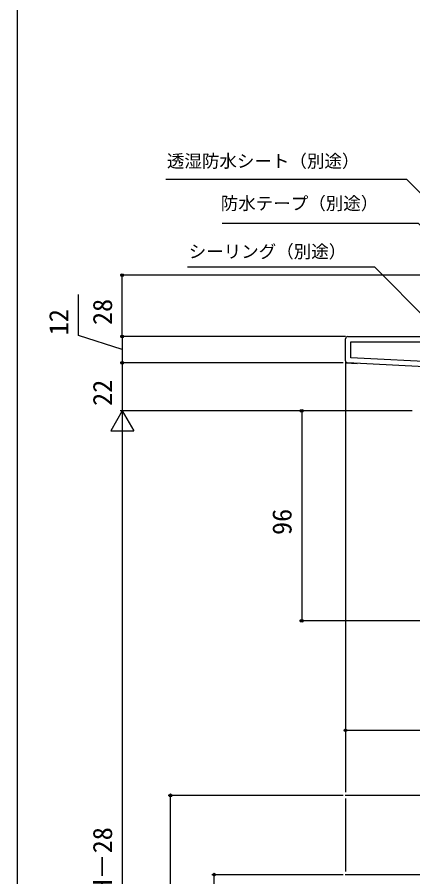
# Model space of a CAD drawing. Units: millimetres, scale not verified. Extents: x -525 to 525, y -783 to 779.
# Drawn here: x -525 to -344.2, y 180.5 to 573.4 of the extents above; entities that cross this region are included whole.
import ezdxf
from ezdxf.enums import TextEntityAlignment as Align

# ---------------------------------------------------------------- set-up
doc = ezdxf.new("R2010")
doc.units = ezdxf.units.MM
doc.header["$LTSCALE"] = 4
for name, color, linetype in [('0-2_YKK_11', 7, 'Continuous'), ('0-4_YKK_12', 2, 'Continuous'), ('0-7_YKK_D', 6, 'Continuous'), ('0-8_YKK_ZWAK', 7, 'Continuous')]:
    doc.layers.add(name, color=color, linetype=linetype)
doc.styles.add('ＭＳ ゴシック', font='')
doc.styles.get('ＭＳ ゴシック').set_extended_font_data('MS Gothic')

msp = doc.modelspace()

# ---------------------------------------------------------------- linework, layer by layer
at = {"layer": '0-2_YKK_11'}
for p, q in [((-375, 416.373), (-375, 426.424)), ((-375, 415.424), (-369.614, 415.142))]:
    msp.add_line(p, q, dxfattribs=at)
for points in [[(-374, 427.424), (-313.4, 427.424), (-313.4, 455.424), (-310, 455.424), (-310, 453.524), (-310.5, 453.024), (-311, 452.524), (-311, 427.424), (-260, 427.424), (-260, 423.182), (-260.12, 422.999), (-260.12, 422.449), (-260, 422.266), (-260, 419.624)], [(-323.785, 386.597), (-322.793, 392.224), (-327.6, 392.224), (-327.6, 386.867), (-327.058, 386), (-327.377, 385.424), (-330, 385.424), (-330, 413.065), (-374.052, 415.374)]]:
    msp.add_lwpolyline(points, dxfattribs=at)
msp.add_lwpolyline([(-330, 415.469), (-372.6, 417.701), (-372.6, 425.024), (-330, 425.024)], close=True, dxfattribs=at)
for centre, start, end in [((-374, 426.424), 90.00001, 179.99999), ((-374, 416.373), 180, 266.99997)]:
    msp.add_arc(centre, 1, start, end, dxfattribs=at)
at = {"layer": '0-4_YKK_12'}
for p, q in [((-375, 416.373), (-375, 219.193)), ((-340.486, 217.693), (-375.107, 217.693)), ((-375, 216.193), (-375, 182.924)), ((-340.486, 181.443), (-375.107, 181.443))]:
    msp.add_line(p, q, dxfattribs=at)
at = {"layer": '0-7_YKK_D'}
for p, q in [((-313.9, 455.424), (-478.005, 455.424)), ((-477.005, 427.424), (-477.005, 455.424)), ((-375, 427.424), (-478.005, 427.424)), ((-375, 427.424), (-478.005, 427.424)), ((-477.005, 427.424), (-477.005, 415.424)), ((-376, 415.424), (-478.005, 415.424)), ((-376, 415.424), (-478.005, 415.424)), ((-477.005, 415.424), (-477.005, 393.423)), ((-477.005, 393.423), (-482.255, 384.33)), ((-344.5, 393.423), (-478.005, 393.423)), ((-344.5, 393.423), (-478.005, 393.423)), ((-477.005, 393.423), (-471.755, 384.33)), ((-477.005, 393.423), (-477.005, 375.237)), ((-344.5, 393.423), (-396, 393.423)), ((-395, 393.423), (-395, 297.423)), ((-482.255, 384.33), (-471.755, 384.33)), ((-477.005, 382.923), (-477.005, 1.924)), ((-338.051, 297.423), (-396, 297.423)), ((-375.005, 247.423), (-260, 247.423)), ((-376.107, 217.693), (-456, 217.693)), ((-455, -8.575), (-455, 217.693)), ((-376.107, 181.443), (-436, 181.443)), ((-435, -8.575), (-435, 181.443))]:
    msp.add_line(p, q, dxfattribs=at)
for points in [[(-312, 464.08), (-313.803, 465.883), (-347.048, 499.128), (-457.119, 499.128)], [(-314.4, 451.821), (-316.203, 453.624), (-341.707, 479.128), (-431.38, 479.128)], [(-335.571, 432.995), (-337.373, 434.799), (-361.664, 459.128), (-362.086, 459.128), (-447.132, 459.128)], [(-477.005, 421.424), (-497.005, 427.828), (-497.005, 446.555)]]:
    msp.add_lwpolyline(points, dxfattribs=at)
for centre in [(-477.005, 455.424), (-477.005, 427.424), (-477.005, 427.424), (-477.005, 415.424), (-395, 393.423), (-395, 297.423), (-375.005, 247.423), (-455, 217.693), (-435, 181.443)]:
    msp.add_circle(centre, 0.637, dxfattribs=at)
at = {"layer": '0-8_YKK_ZWAK'}
msp.add_line((-525, 747.3), (-525, -782.7), dxfattribs=at)

# ---------------------------------------------------------------- texts
at = {"layer": '0-7_YKK_D', "style": 'ＭＳ ゴシック'}
for s, p in [('透湿防水シート（別途）', (-456.62, 502.924)), ('防水テープ（別途）', (-432.003, 483.59)), ('シーリング（別途）', (-446.639, 461.582))]:
    msp.add_text(s, height=5.865, dxfattribs=at).set_placement(p, align=Align.BOTTOM_LEFT)
for s, p in [('28', (-479.005, 432.662)), ('12', (-499.005, 427.987)), ('22', (-479.005, 395.696)), ('96', (-397, 336.696)), ('DH＝H－28', (-479.005, 149.23))]:
    msp.add_text(s, height=8.798, rotation=90, dxfattribs=at).set_placement(p, align=Align.BOTTOM_LEFT)

doc.saveas('drawing.dxf')
